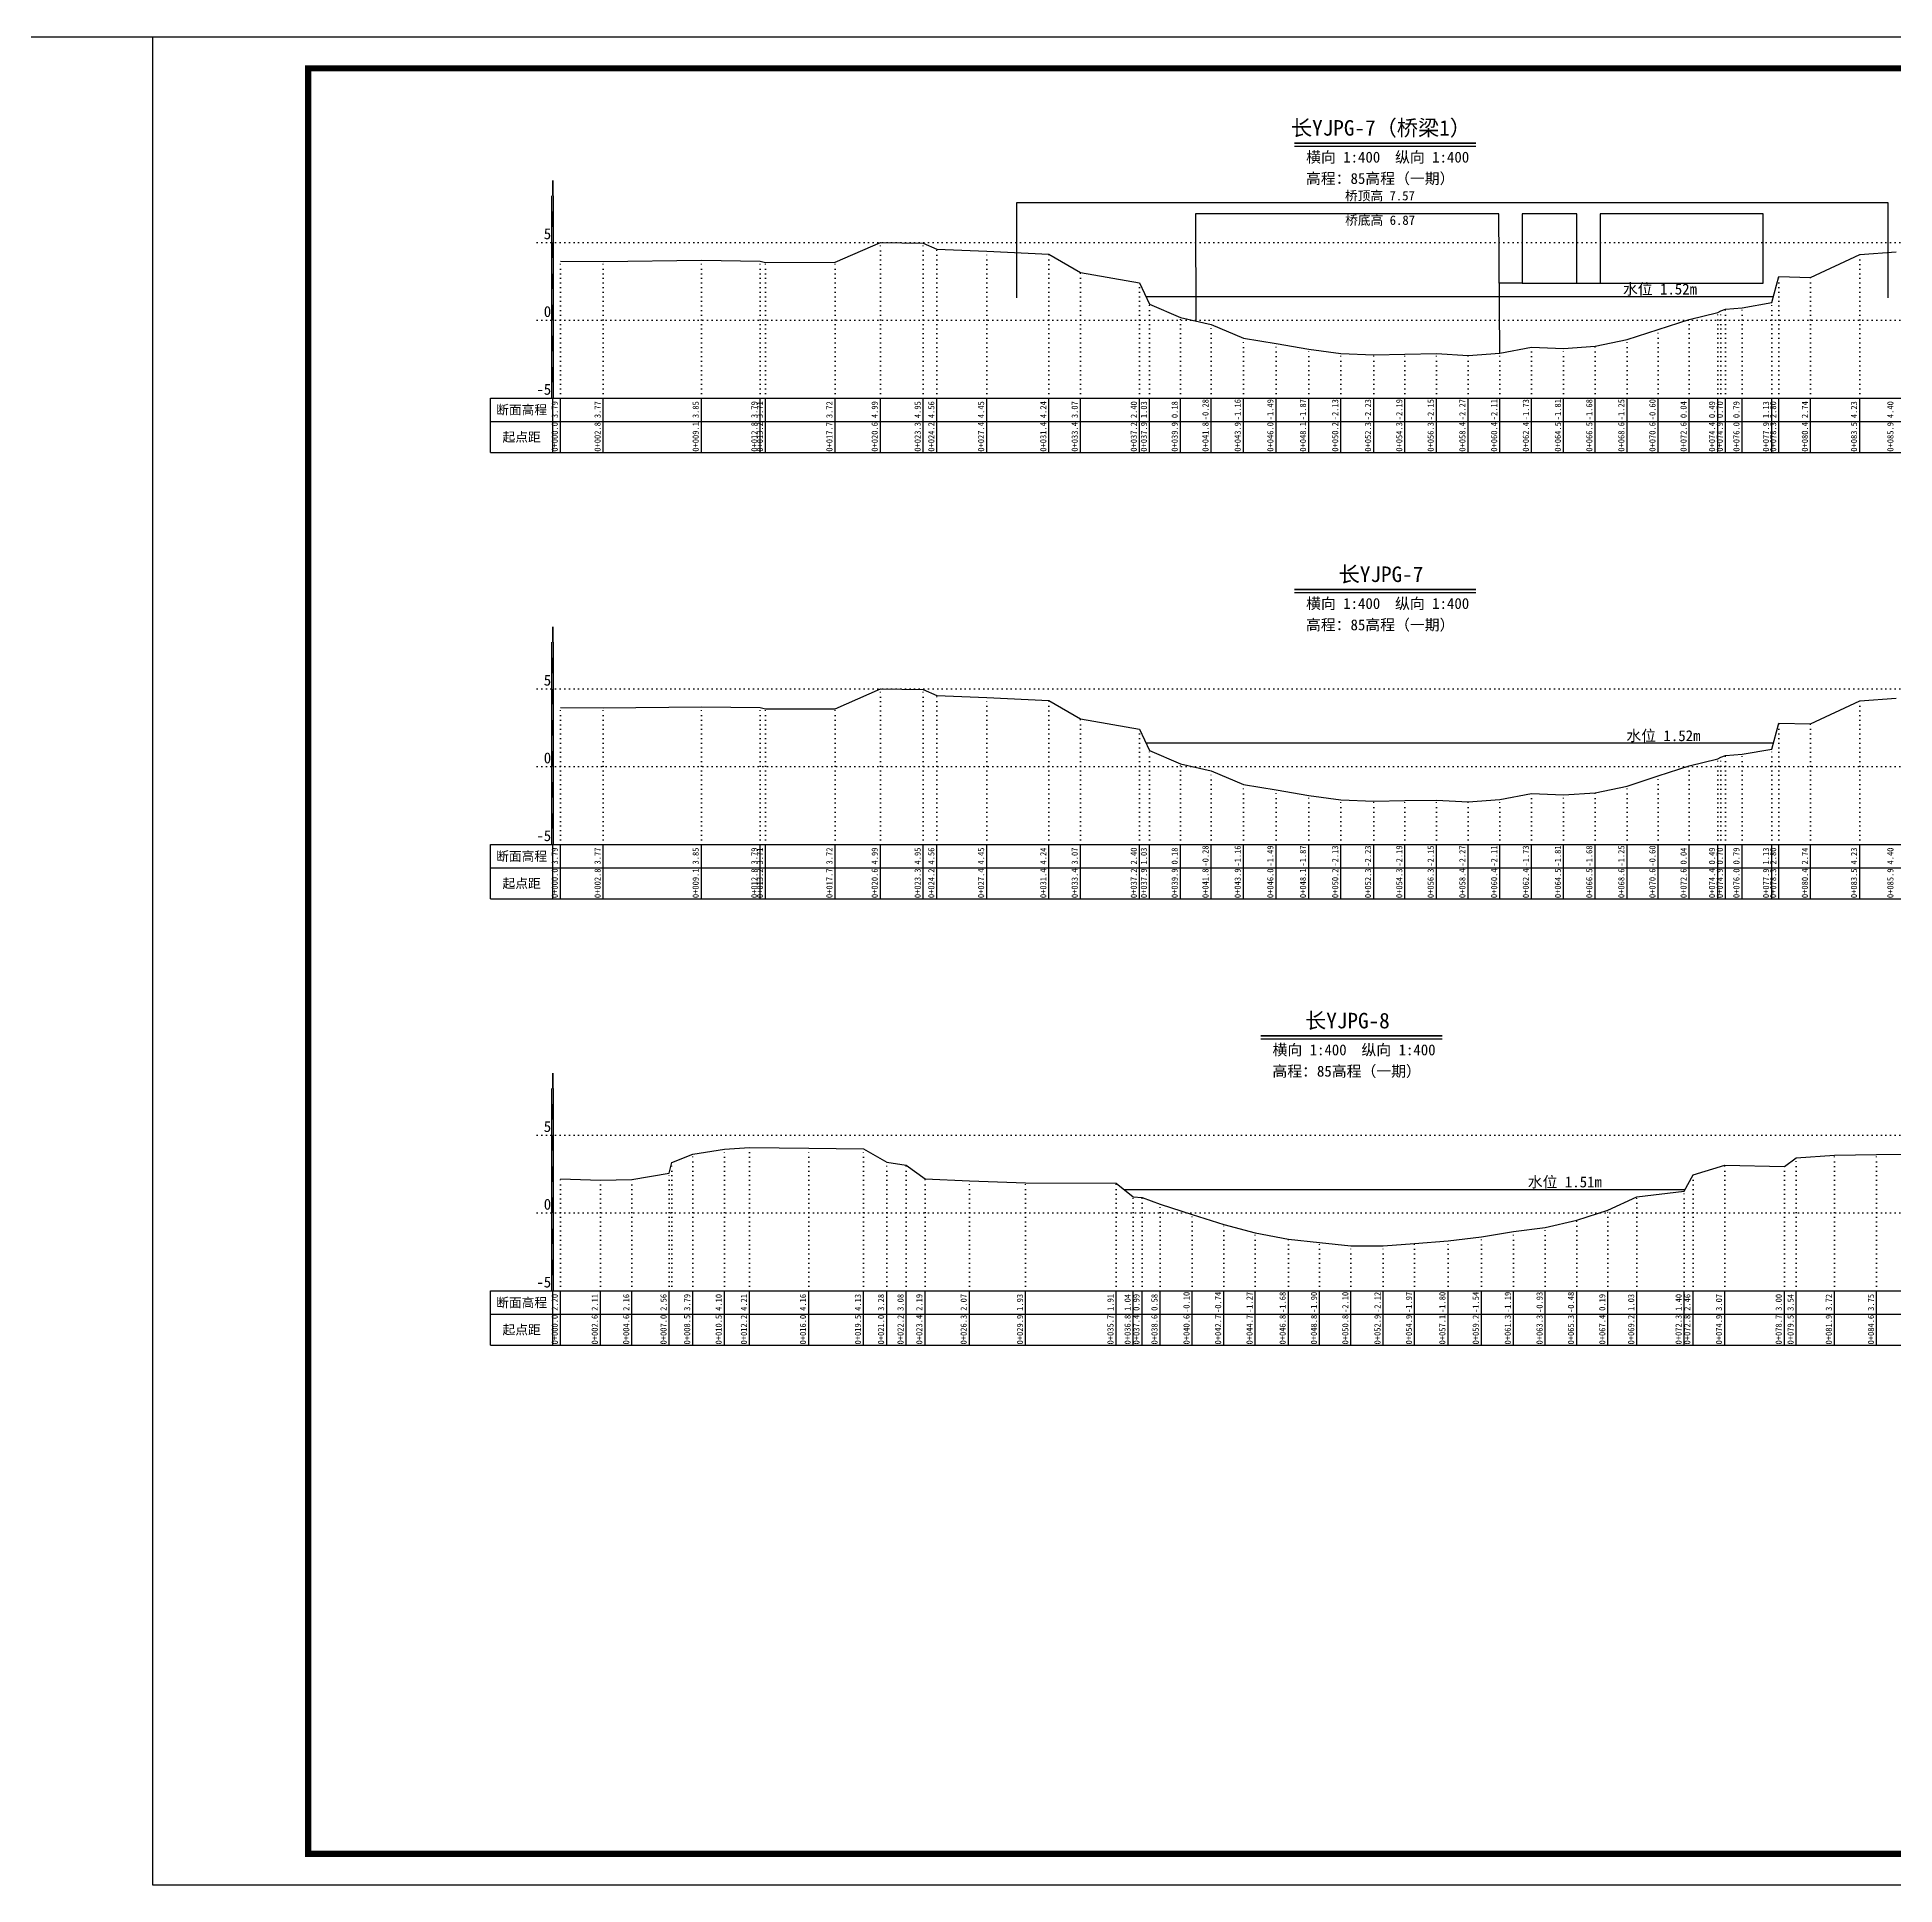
# Model space of a CAD drawing. Header units: millimetres. Extents: x 519117 to 522827, y 3371934 to 3372231.
# Drawn here: x 520038 to 520336.6, y 3371934.1 to 3372231.1 of the extents above; entities that cross this region are included whole.
import ezdxf
from ezdxf.enums import TextEntityAlignment as Align

# ---------------------------------------------------------------- set-up
doc = ezdxf.new("R2010")
doc.units = ezdxf.units.MM
doc.header["$LTSCALE"] = 0.4
doc.header["$MEASUREMENT"] = 0
doc.linetypes.add('X4', pattern=[1.6, 0, -1.6])
for name, color, linetype in [('DMX', 1, 'Continuous'), ('zdm1', 5, 'Continuous'), ('ZDMT5', 3, 'Continuous'), ('图框', 7, 'Continuous'), ('断面名称', 5, 'Continuous'), ('桥梁剖面', 7, 'Continuous'), ('比例尺', 3, 'Continuous'), ('水位', 4, 'Continuous')]:
    doc.layers.add(name, color=color, linetype=linetype)
doc.styles.add('HDM', font='仿宋_GB2312.ttf')

msp = doc.modelspace()

# ---------------------------------------------------------------- linework, layer by layer
at = {"layer": 'DMX', "linetype": 'Continuous', "flags": 128}
for points in [[(520122.11, 3372195.04), (520128.98, 3372194.99), (520144.76, 3372195.19), (520154.18, 3372195.04), (520155.08, 3372194.84), (520166.26, 3372194.87), (520173.53, 3372198.04), (520180.43, 3372197.94), (520182.63, 3372196.97), (520190.63, 3372196.69), (520200.63, 3372196.17), (520205.68, 3372193.24), (520215.18, 3372191.57), (520216.81, 3372188.14), (520221.76, 3372186.02), (520226.71, 3372184.87), (520231.88, 3372182.67), (520237.13, 3372181.84), (520242.38, 3372180.89), (520247.56, 3372180.24), (520252.83, 3372179.99), (520257.86, 3372180.09), (520262.91, 3372180.19), (520268.01, 3372179.89), (520273.11, 3372180.29), (520278.21, 3372181.24), (520283.36, 3372181.04), (520288.41, 3372181.37), (520293.56, 3372182.44), (520298.56, 3372184.07), (520303.56, 3372185.67), (520308.13, 3372186.79), (520308.63, 3372187.07), (520309.38, 3372187.32), (520312.06, 3372187.54), (520316.81, 3372188.39), (520317.96, 3372192.57), (520323.06, 3372192.42), (520330.96, 3372196.14), (520336.81, 3372196.57)], [(520122.11, 3372123.29), (520128.98, 3372123.24), (520144.76, 3372123.44), (520154.18, 3372123.29), (520155.08, 3372123.09), (520166.26, 3372123.12), (520173.53, 3372126.29), (520180.43, 3372126.19), (520182.63, 3372125.22), (520190.63, 3372124.94), (520200.63, 3372124.42), (520205.68, 3372121.49), (520215.18, 3372119.82), (520216.81, 3372116.39), (520221.76, 3372114.27), (520226.71, 3372113.12), (520231.88, 3372110.92), (520237.13, 3372110.09), (520242.38, 3372109.14), (520247.56, 3372108.49), (520252.83, 3372108.24), (520257.86, 3372108.34), (520262.91, 3372108.44), (520268.01, 3372108.14), (520273.11, 3372108.54), (520278.21, 3372109.49), (520283.36, 3372109.29), (520288.41, 3372109.62), (520293.56, 3372110.69), (520298.56, 3372112.32), (520303.56, 3372113.92), (520308.13, 3372115.04), (520308.63, 3372115.32), (520309.38, 3372115.57), (520312.06, 3372115.79), (520316.81, 3372116.64), (520317.96, 3372120.82), (520323.06, 3372120.67), (520330.96, 3372124.39), (520336.81, 3372124.82)], [(520122.11, 3372047.56), (520128.53, 3372047.33), (520133.58, 3372047.46), (520139.58, 3372048.46), (520140.01, 3372050.18), (520143.38, 3372051.53), (520148.46, 3372052.31), (520152.51, 3372052.58), (520162.01, 3372052.46), (520170.83, 3372052.38), (520174.56, 3372050.25), (520177.68, 3372049.75), (520180.71, 3372047.53), (520187.83, 3372047.23), (520196.88, 3372046.88), (520211.43, 3372046.83), (520214.18, 3372044.65), (520215.61, 3372044.53), (520218.51, 3372043.5), (520223.66, 3372041.8), (520228.73, 3372040.2), (520233.78, 3372038.88), (520239.11, 3372037.85), (520244.13, 3372037.3), (520249.18, 3372036.8), (520254.36, 3372036.78), (520259.41, 3372037.15), (520264.78, 3372037.58), (520270.16, 3372038.23), (520275.31, 3372039.1), (520280.41, 3372039.75), (520285.46, 3372040.88), (520290.48, 3372042.53), (520295.13, 3372044.63), (520302.76, 3372045.55), (520304.16, 3372048.2), (520309.26, 3372049.73), (520318.86, 3372049.55), (520320.76, 3372050.9), (520326.91, 3372051.35), (520333.68, 3372051.45), (520339.58, 3372051.54)]]:
    msp.add_lwpolyline(points, dxfattribs=at)
at = {"layer": 'zdm1', "linetype": 'Continuous'}
for p, q in [((520120.73, 3372173.06), (520120.73, 3372205.56)), ((520120.98, 3372173.06), (520120.98, 3372205.56)), ((520110.86, 3372164.31), (520110.86, 3372173.06)), ((520110.86, 3372173.06), (520122.11, 3372173.06)), ((520120.86, 3372164.31), (520120.86, 3372173.06)), ((520122.11, 3372173.06), (520388.48, 3372173.06)), ((520110.86, 3372169.31), (520388.48, 3372169.31)), ((520110.86, 3372164.31), (520388.48, 3372164.31)), ((520120.73, 3372101.31), (520120.73, 3372133.81)), ((520120.98, 3372101.31), (520120.98, 3372133.81)), ((520110.86, 3372092.56), (520110.86, 3372101.31)), ((520110.86, 3372101.31), (520122.11, 3372101.31)), ((520120.86, 3372092.56), (520120.86, 3372101.31)), ((520122.11, 3372101.31), (520388.48, 3372101.31)), ((520110.86, 3372097.56), (520388.48, 3372097.56)), ((520110.86, 3372092.56), (520388.48, 3372092.56)), ((520120.73, 3372029.56), (520120.73, 3372062.06)), ((520120.98, 3372029.56), (520120.98, 3372062.06)), ((520110.86, 3372020.81), (520110.86, 3372029.56)), ((520110.86, 3372029.56), (520122.11, 3372029.56)), ((520120.86, 3372020.81), (520120.86, 3372029.56)), ((520122.11, 3372029.56), (520377.68, 3372029.56)), ((520110.86, 3372025.81), (520377.68, 3372025.81)), ((520110.86, 3372020.81), (520377.68, 3372020.81))]:
    msp.add_line(p, q, dxfattribs=at)
at = {"layer": 'zdm1', "linetype": 'X4'}
for p, q in [((520118.36, 3372198.06), (520390.98, 3372198.06)), ((520118.36, 3372185.56), (520390.98, 3372185.56)), ((520118.36, 3372173.06), (520390.98, 3372173.06)), ((520118.36, 3372126.31), (520390.98, 3372126.31)), ((520118.36, 3372113.81), (520390.98, 3372113.81)), ((520118.36, 3372101.31), (520390.98, 3372101.31)), ((520118.36, 3372054.56), (520380.18, 3372054.56)), ((520118.36, 3372042.06), (520380.18, 3372042.06)), ((520118.36, 3372029.56), (520380.18, 3372029.56))]:
    msp.add_line(p, q, dxfattribs=at)
at = {"layer": 'zdm1', "linetype": 'Continuous', "flags": 128}
for points in [[(520120.86, 3372205.56, 0.25, 0.25, 0), (520120.86, 3372208.06, 0.25, 0.25, 0)], [(520120.86, 3372200.56, 0.25, 0.25, 0), (520120.86, 3372203.06, 0.25, 0.25, 0)], [(520120.86, 3372195.56, 0.25, 0.25, 0), (520120.86, 3372198.06, 0.25, 0.25, 0)], [(520120.86, 3372190.56, 0.25, 0.25, 0), (520120.86, 3372193.06, 0.25, 0.25, 0)], [(520120.86, 3372185.56, 0.25, 0.25, 0), (520120.86, 3372188.06, 0.25, 0.25, 0)], [(520120.86, 3372180.56, 0.25, 0.25, 0), (520120.86, 3372183.06, 0.25, 0.25, 0)], [(520120.86, 3372175.56, 0.25, 0.25, 0), (520120.86, 3372178.06, 0.25, 0.25, 0)], [(520120.86, 3372133.81, 0.25, 0.25, 0), (520120.86, 3372136.31, 0.25, 0.25, 0)], [(520120.86, 3372128.81, 0.25, 0.25, 0), (520120.86, 3372131.31, 0.25, 0.25, 0)], [(520120.86, 3372123.81, 0.25, 0.25, 0), (520120.86, 3372126.31, 0.25, 0.25, 0)], [(520120.86, 3372118.81, 0.25, 0.25, 0), (520120.86, 3372121.31, 0.25, 0.25, 0)], [(520120.86, 3372113.81, 0.25, 0.25, 0), (520120.86, 3372116.31, 0.25, 0.25, 0)], [(520120.86, 3372108.81, 0.25, 0.25, 0), (520120.86, 3372111.31, 0.25, 0.25, 0)], [(520120.86, 3372103.81, 0.25, 0.25, 0), (520120.86, 3372106.31, 0.25, 0.25, 0)], [(520120.86, 3372062.06, 0.25, 0.25, 0), (520120.86, 3372064.56, 0.25, 0.25, 0)], [(520120.86, 3372057.06, 0.25, 0.25, 0), (520120.86, 3372059.56, 0.25, 0.25, 0)], [(520120.86, 3372052.06, 0.25, 0.25, 0), (520120.86, 3372054.56, 0.25, 0.25, 0)], [(520120.86, 3372047.06, 0.25, 0.25, 0), (520120.86, 3372049.56, 0.25, 0.25, 0)], [(520120.86, 3372042.06, 0.25, 0.25, 0), (520120.86, 3372044.56, 0.25, 0.25, 0)], [(520120.86, 3372037.06, 0.25, 0.25, 0), (520120.86, 3372039.56, 0.25, 0.25, 0)], [(520120.86, 3372032.06, 0.25, 0.25, 0), (520120.86, 3372034.56, 0.25, 0.25, 0)]]:
    msp.add_lwpolyline(points, format="xyseb", dxfattribs=at)
at = {"layer": 'ZDMT5', "linetype": 'X4'}
for p, q in [((520173.53, 3372173.06), (520173.53, 3372198.04)), ((520180.43, 3372173.06), (520180.43, 3372197.94)), ((520182.63, 3372173.06), (520182.63, 3372196.97)), ((520190.63, 3372173.06), (520190.63, 3372196.69)), ((520200.63, 3372173.06), (520200.63, 3372196.17)), ((520330.96, 3372173.06), (520330.96, 3372196.14)), ((520122.11, 3372173.06), (520122.11, 3372195.04)), ((520128.98, 3372173.06), (520128.98, 3372194.99)), ((520144.76, 3372173.06), (520144.76, 3372195.19)), ((520154.18, 3372173.06), (520154.18, 3372195.04)), ((520155.08, 3372173.06), (520155.08, 3372194.84)), ((520166.26, 3372173.06), (520166.26, 3372194.87)), ((520205.68, 3372173.06), (520205.68, 3372193.24)), ((520215.18, 3372173.06), (520215.18, 3372191.57)), ((520317.96, 3372173.06), (520317.96, 3372192.57)), ((520323.06, 3372173.06), (520323.06, 3372192.42)), ((520216.81, 3372173.06), (520216.81, 3372188.14)), ((520308.63, 3372173.06), (520308.63, 3372187.07)), ((520309.38, 3372173.06), (520309.38, 3372187.32)), ((520312.06, 3372173.06), (520312.06, 3372187.54)), ((520316.81, 3372173.06), (520316.81, 3372188.39)), ((520221.76, 3372173.06), (520221.76, 3372186.02)), ((520226.71, 3372173.06), (520226.71, 3372184.87)), ((520298.56, 3372173.06), (520298.56, 3372184.07)), ((520303.56, 3372173.06), (520303.56, 3372185.67)), ((520308.13, 3372173.06), (520308.13, 3372186.79)), ((520231.88, 3372173.06), (520231.88, 3372182.67)), ((520237.13, 3372173.06), (520237.13, 3372181.84)), ((520242.38, 3372173.06), (520242.38, 3372180.89)), ((520278.21, 3372173.06), (520278.21, 3372181.24)), ((520283.36, 3372173.06), (520283.36, 3372181.04)), ((520288.41, 3372173.06), (520288.41, 3372181.37)), ((520293.56, 3372173.06), (520293.56, 3372182.44)), ((520247.56, 3372173.06), (520247.56, 3372180.24)), ((520252.83, 3372173.06), (520252.83, 3372179.99)), ((520257.86, 3372173.06), (520257.86, 3372180.09)), ((520262.91, 3372173.06), (520262.91, 3372180.19)), ((520268.01, 3372173.06), (520268.01, 3372179.89)), ((520273.11, 3372173.06), (520273.11, 3372180.29)), ((520173.53, 3372101.31), (520173.53, 3372126.29)), ((520180.43, 3372101.31), (520180.43, 3372126.19)), ((520182.63, 3372101.31), (520182.63, 3372125.22)), ((520190.63, 3372101.31), (520190.63, 3372124.94)), ((520200.63, 3372101.31), (520200.63, 3372124.42)), ((520330.96, 3372101.31), (520330.96, 3372124.39)), ((520122.11, 3372101.31), (520122.11, 3372123.29)), ((520128.98, 3372101.31), (520128.98, 3372123.24)), ((520144.76, 3372101.31), (520144.76, 3372123.44)), ((520154.18, 3372101.31), (520154.18, 3372123.29)), ((520155.08, 3372101.31), (520155.08, 3372123.09)), ((520166.26, 3372101.31), (520166.26, 3372123.12)), ((520205.68, 3372101.31), (520205.68, 3372121.49)), ((520215.18, 3372101.31), (520215.18, 3372119.82)), ((520317.96, 3372101.31), (520317.96, 3372120.82)), ((520323.06, 3372101.31), (520323.06, 3372120.67)), ((520216.81, 3372101.31), (520216.81, 3372116.39)), ((520308.63, 3372101.31), (520308.63, 3372115.32)), ((520309.38, 3372101.31), (520309.38, 3372115.57)), ((520312.06, 3372101.31), (520312.06, 3372115.79)), ((520316.81, 3372101.31), (520316.81, 3372116.64)), ((520221.76, 3372101.31), (520221.76, 3372114.27)), ((520226.71, 3372101.31), (520226.71, 3372113.12)), ((520298.56, 3372101.31), (520298.56, 3372112.32)), ((520303.56, 3372101.31), (520303.56, 3372113.92)), ((520308.13, 3372101.31), (520308.13, 3372115.04)), ((520231.88, 3372101.31), (520231.88, 3372110.92)), ((520237.13, 3372101.31), (520237.13, 3372110.09)), ((520278.21, 3372101.31), (520278.21, 3372109.49)), ((520283.36, 3372101.31), (520283.36, 3372109.29)), ((520288.41, 3372101.31), (520288.41, 3372109.62)), ((520293.56, 3372101.31), (520293.56, 3372110.69)), ((520242.38, 3372101.31), (520242.38, 3372109.14)), ((520247.56, 3372101.31), (520247.56, 3372108.49)), ((520252.83, 3372101.31), (520252.83, 3372108.24)), ((520257.86, 3372101.31), (520257.86, 3372108.34)), ((520262.91, 3372101.31), (520262.91, 3372108.44)), ((520268.01, 3372101.31), (520268.01, 3372108.14)), ((520273.11, 3372101.31), (520273.11, 3372108.54)), ((520152.51, 3372029.56), (520152.51, 3372052.58)), ((520162.01, 3372029.56), (520162.01, 3372052.46)), ((520140.01, 3372029.56), (520140.01, 3372050.18)), ((520143.38, 3372029.56), (520143.38, 3372051.53)), ((520148.46, 3372029.56), (520148.46, 3372052.31)), ((520170.83, 3372029.56), (520170.83, 3372052.38)), ((520174.56, 3372029.56), (520174.56, 3372050.25)), ((520177.68, 3372029.56), (520177.68, 3372049.75)), ((520309.26, 3372029.56), (520309.26, 3372049.73)), ((520318.86, 3372029.56), (520318.86, 3372049.55)), ((520320.76, 3372029.56), (520320.76, 3372050.9)), ((520326.91, 3372029.56), (520326.91, 3372051.35)), ((520333.68, 3372029.56), (520333.68, 3372051.45)), ((520122.11, 3372029.56), (520122.11, 3372047.56)), ((520128.53, 3372029.56), (520128.53, 3372047.33)), ((520133.58, 3372029.56), (520133.58, 3372047.46)), ((520139.58, 3372029.56), (520139.58, 3372048.46)), ((520180.71, 3372029.56), (520180.71, 3372047.53)), ((520187.83, 3372029.56), (520187.83, 3372047.23)), ((520196.88, 3372029.56), (520196.88, 3372046.88)), ((520211.43, 3372029.56), (520211.43, 3372046.83)), ((520304.16, 3372029.56), (520304.16, 3372048.2)), ((520214.18, 3372029.56), (520214.18, 3372044.65)), ((520215.61, 3372029.56), (520215.61, 3372044.53)), ((520218.51, 3372029.56), (520218.51, 3372043.5)), ((520295.13, 3372029.56), (520295.13, 3372044.63)), ((520302.76, 3372029.56), (520302.76, 3372045.55)), ((520223.66, 3372029.56), (520223.66, 3372041.8)), ((520285.46, 3372029.56), (520285.46, 3372040.88)), ((520290.48, 3372029.56), (520290.48, 3372042.53)), ((520228.73, 3372029.56), (520228.73, 3372040.2)), ((520233.78, 3372029.56), (520233.78, 3372038.88)), ((520239.11, 3372029.56), (520239.11, 3372037.85)), ((520264.78, 3372029.56), (520264.78, 3372037.58)), ((520270.16, 3372029.56), (520270.16, 3372038.23)), ((520275.31, 3372029.56), (520275.31, 3372039.1)), ((520280.41, 3372029.56), (520280.41, 3372039.75)), ((520244.13, 3372029.56), (520244.13, 3372037.3)), ((520249.18, 3372029.56), (520249.18, 3372036.8)), ((520254.36, 3372029.56), (520254.36, 3372036.78)), ((520259.41, 3372029.56), (520259.41, 3372037.15))]:
    msp.add_line(p, q, dxfattribs=at)
at = {"layer": 'ZDMT5', "linetype": 'Continuous'}
for p, q in [((520122.11, 3372164.31), (520122.11, 3372173.06)), ((520128.98, 3372164.31), (520128.98, 3372173.06)), ((520144.76, 3372164.31), (520144.76, 3372173.06)), ((520154.18, 3372164.31), (520154.18, 3372173.06)), ((520155.08, 3372164.31), (520155.08, 3372173.06)), ((520166.26, 3372164.31), (520166.26, 3372173.06)), ((520173.53, 3372164.31), (520173.53, 3372173.06)), ((520180.43, 3372164.31), (520180.43, 3372173.06)), ((520182.63, 3372164.31), (520182.63, 3372173.06)), ((520190.63, 3372164.31), (520190.63, 3372173.06)), ((520200.63, 3372164.31), (520200.63, 3372173.06)), ((520205.68, 3372164.31), (520205.68, 3372173.06)), ((520215.18, 3372164.31), (520215.18, 3372173.06)), ((520216.81, 3372164.31), (520216.81, 3372173.06)), ((520221.76, 3372164.31), (520221.76, 3372173.06)), ((520226.71, 3372164.31), (520226.71, 3372173.06)), ((520231.88, 3372164.31), (520231.88, 3372173.06)), ((520237.13, 3372164.31), (520237.13, 3372173.06)), ((520242.38, 3372164.31), (520242.38, 3372173.06)), ((520247.56, 3372164.31), (520247.56, 3372173.06)), ((520252.83, 3372164.31), (520252.83, 3372173.06)), ((520257.86, 3372164.31), (520257.86, 3372173.06)), ((520262.91, 3372164.31), (520262.91, 3372173.06)), ((520268.01, 3372164.31), (520268.01, 3372173.06)), ((520273.11, 3372164.31), (520273.11, 3372173.06)), ((520278.21, 3372164.31), (520278.21, 3372173.06)), ((520283.36, 3372164.31), (520283.36, 3372173.06)), ((520288.41, 3372164.31), (520288.41, 3372173.06)), ((520293.56, 3372164.31), (520293.56, 3372173.06)), ((520298.56, 3372164.31), (520298.56, 3372173.06)), ((520303.56, 3372164.31), (520303.56, 3372173.06)), ((520308.13, 3372164.31), (520308.13, 3372173.06)), ((520309.38, 3372164.31), (520309.38, 3372173.06)), ((520312.06, 3372164.31), (520312.06, 3372173.06)), ((520316.81, 3372164.31), (520316.81, 3372173.06)), ((520317.96, 3372164.31), (520317.96, 3372173.06)), ((520323.06, 3372164.31), (520323.06, 3372173.06)), ((520330.96, 3372164.31), (520330.96, 3372173.06)), ((520122.11, 3372092.56), (520122.11, 3372101.31)), ((520128.98, 3372092.56), (520128.98, 3372101.31)), ((520144.76, 3372092.56), (520144.76, 3372101.31)), ((520154.18, 3372092.56), (520154.18, 3372101.31)), ((520155.08, 3372092.56), (520155.08, 3372101.31)), ((520166.26, 3372092.56), (520166.26, 3372101.31)), ((520173.53, 3372092.56), (520173.53, 3372101.31)), ((520180.43, 3372092.56), (520180.43, 3372101.31)), ((520182.63, 3372092.56), (520182.63, 3372101.31)), ((520190.63, 3372092.56), (520190.63, 3372101.31)), ((520200.63, 3372092.56), (520200.63, 3372101.31)), ((520205.68, 3372092.56), (520205.68, 3372101.31)), ((520215.18, 3372092.56), (520215.18, 3372101.31)), ((520216.81, 3372092.56), (520216.81, 3372101.31)), ((520221.76, 3372092.56), (520221.76, 3372101.31)), ((520226.71, 3372092.56), (520226.71, 3372101.31)), ((520231.88, 3372092.56), (520231.88, 3372101.31)), ((520237.13, 3372092.56), (520237.13, 3372101.31)), ((520242.38, 3372092.56), (520242.38, 3372101.31)), ((520247.56, 3372092.56), (520247.56, 3372101.31)), ((520252.83, 3372092.56), (520252.83, 3372101.31)), ((520257.86, 3372092.56), (520257.86, 3372101.31)), ((520262.91, 3372092.56), (520262.91, 3372101.31)), ((520268.01, 3372092.56), (520268.01, 3372101.31)), ((520273.11, 3372092.56), (520273.11, 3372101.31)), ((520278.21, 3372092.56), (520278.21, 3372101.31)), ((520283.36, 3372092.56), (520283.36, 3372101.31)), ((520288.41, 3372092.56), (520288.41, 3372101.31)), ((520293.56, 3372092.56), (520293.56, 3372101.31)), ((520298.56, 3372092.56), (520298.56, 3372101.31)), ((520303.56, 3372092.56), (520303.56, 3372101.31)), ((520308.13, 3372092.56), (520308.13, 3372101.31)), ((520309.38, 3372092.56), (520309.38, 3372101.31)), ((520312.06, 3372092.56), (520312.06, 3372101.31)), ((520316.81, 3372092.56), (520316.81, 3372101.31)), ((520317.96, 3372092.56), (520317.96, 3372101.31)), ((520323.06, 3372092.56), (520323.06, 3372101.31)), ((520330.96, 3372092.56), (520330.96, 3372101.31)), ((520122.11, 3372020.81), (520122.11, 3372029.56)), ((520128.53, 3372020.81), (520128.53, 3372029.56)), ((520133.58, 3372020.81), (520133.58, 3372029.56)), ((520139.58, 3372020.81), (520139.58, 3372029.56)), ((520143.38, 3372020.81), (520143.38, 3372029.56)), ((520148.46, 3372020.81), (520148.46, 3372029.56)), ((520152.51, 3372020.81), (520152.51, 3372029.56)), ((520162.01, 3372020.81), (520162.01, 3372029.56)), ((520170.83, 3372020.81), (520170.83, 3372029.56)), ((520174.56, 3372020.81), (520174.56, 3372029.56)), ((520177.68, 3372020.81), (520177.68, 3372029.56)), ((520180.71, 3372020.81), (520180.71, 3372029.56)), ((520187.83, 3372020.81), (520187.83, 3372029.56)), ((520196.88, 3372020.81), (520196.88, 3372029.56)), ((520211.43, 3372020.81), (520211.43, 3372029.56)), ((520214.18, 3372020.81), (520214.18, 3372029.56)), ((520215.61, 3372020.81), (520215.61, 3372029.56)), ((520218.51, 3372020.81), (520218.51, 3372029.56)), ((520223.66, 3372020.81), (520223.66, 3372029.56)), ((520228.73, 3372020.81), (520228.73, 3372029.56)), ((520233.78, 3372020.81), (520233.78, 3372029.56)), ((520239.11, 3372020.81), (520239.11, 3372029.56)), ((520244.13, 3372020.81), (520244.13, 3372029.56)), ((520249.18, 3372020.81), (520249.18, 3372029.56)), ((520254.36, 3372020.81), (520254.36, 3372029.56)), ((520259.41, 3372020.81), (520259.41, 3372029.56)), ((520264.78, 3372020.81), (520264.78, 3372029.56)), ((520270.16, 3372020.81), (520270.16, 3372029.56)), ((520275.31, 3372020.81), (520275.31, 3372029.56)), ((520280.41, 3372020.81), (520280.41, 3372029.56)), ((520285.46, 3372020.81), (520285.46, 3372029.56)), ((520290.48, 3372020.81), (520290.48, 3372029.56)), ((520295.13, 3372020.81), (520295.13, 3372029.56)), ((520302.76, 3372020.81), (520302.76, 3372029.56)), ((520304.16, 3372020.81), (520304.16, 3372029.56)), ((520309.26, 3372020.81), (520309.26, 3372029.56)), ((520318.86, 3372020.81), (520318.86, 3372029.56)), ((520320.76, 3372020.81), (520320.76, 3372029.56)), ((520326.91, 3372020.81), (520326.91, 3372029.56)), ((520333.68, 3372020.81), (520333.68, 3372029.56))]:
    msp.add_line(p, q, dxfattribs=at)
at = {"layer": '图框', "flags": 128}
msp.add_lwpolyline([(520056.53, 3371934.06), (520476.53, 3371934.06), (520476.53, 3372231.06), (520056.53, 3372231.06)], close=True, dxfattribs=at)
at = {"layer": '图框', "const_width": 1, "flags": 128}
msp.add_lwpolyline([(520081.53, 3371939.06), (520471.53, 3371939.06), (520471.53, 3372226.06), (520081.53, 3372226.06)], close=True, dxfattribs=at)
at = {"layer": '桥梁剖面'}
for p, q in [((520276.71, 3372191.53), (520272.96, 3372191.53)), ((520285.46, 3372191.53), (520289.21, 3372191.53))]:
    msp.add_line(p, q, dxfattribs=at)
at = {"layer": '桥梁剖面', "flags": 128}
for points in [[(520195.46, 3372189.15), (520195.46, 3372189.15), (520195.46, 3372204.48), (520335.46, 3372204.48), (520335.46, 3372189.15), (520335.46, 3372189.15), (520335.46, 3372189.15)], [(520224.21, 3372202.65), (520224.23, 3372185.44), (520224.23, 3372185.44)], [(520273.11, 3372180.29), (520273.11, 3372180.29), (520272.96, 3372202.65), (520224.21, 3372202.65)]]:
    msp.add_lwpolyline(points, dxfattribs=at)
for points in [[(520276.71, 3372202.65), (520276.71, 3372191.53), (520285.46, 3372191.53), (520285.46, 3372202.65)], [(520289.21, 3372202.65), (520289.21, 3372191.53), (520315.46, 3372191.53), (520315.46, 3372202.65)]]:
    msp.add_lwpolyline(points, close=True, dxfattribs=at)
at = {"layer": '比例尺', "linetype": 'Continuous'}
msp.add_line((520056.53, 3372231.06), (520006.53, 3372231.06), dxfattribs=at)
at = {"layer": '比例尺', "color": 3, "linetype": 'Continuous', "lineweight": 40}
for p, q in [((520240.11, 3372214.05), (520269.23, 3372214.05)), ((520240.11, 3372142.3), (520269.23, 3372142.3)), ((520234.71, 3372070.55), (520263.83, 3372070.55))]:
    msp.add_line(p, q, dxfattribs=at)
at = {"layer": '比例尺', "color": 3, "linetype": 'Continuous'}
for p, q in [((520240.11, 3372213.55), (520269.23, 3372213.55)), ((520240.11, 3372141.8), (520269.23, 3372141.8)), ((520234.71, 3372070.05), (520263.83, 3372070.05))]:
    msp.add_line(p, q, dxfattribs=at)
at = {"layer": '水位', "color": 6, "linetype": 'Continuous', "flags": 128}
for points in [[(520216.23, 3372189.37), (520216.81, 3372189.37), (520221.76, 3372189.37), (520226.71, 3372189.37), (520231.88, 3372189.37), (520237.13, 3372189.37), (520242.38, 3372189.37), (520247.56, 3372189.37), (520252.83, 3372189.37), (520257.86, 3372189.37), (520262.91, 3372189.37), (520268.01, 3372189.37), (520273.11, 3372189.37), (520278.21, 3372189.37), (520283.36, 3372189.37), (520288.41, 3372189.37), (520293.56, 3372189.37), (520298.56, 3372189.37), (520303.56, 3372189.37), (520308.13, 3372189.37), (520308.63, 3372189.37), (520309.38, 3372189.37), (520312.06, 3372189.37), (520316.81, 3372189.37), (520317.08, 3372189.37)], [(520216.23, 3372117.62), (520216.81, 3372117.62), (520221.76, 3372117.62), (520226.71, 3372117.62), (520231.88, 3372117.62), (520237.13, 3372117.62), (520242.38, 3372117.62), (520247.56, 3372117.62), (520252.83, 3372117.62), (520257.86, 3372117.62), (520262.91, 3372117.62), (520268.01, 3372117.62), (520273.11, 3372117.62), (520278.21, 3372117.62), (520283.36, 3372117.62), (520288.41, 3372117.62), (520293.56, 3372117.62), (520298.56, 3372117.62), (520303.56, 3372117.62), (520308.13, 3372117.62), (520308.63, 3372117.62), (520309.38, 3372117.62), (520312.06, 3372117.62), (520316.81, 3372117.62), (520317.08, 3372117.62)], [(520212.7, 3372045.83), (520214.18, 3372045.83), (520215.61, 3372045.83), (520218.51, 3372045.83), (520223.66, 3372045.83), (520228.73, 3372045.83), (520233.78, 3372045.83), (520239.11, 3372045.83), (520244.13, 3372045.83), (520249.18, 3372045.83), (520254.36, 3372045.83), (520259.41, 3372045.83), (520264.78, 3372045.83), (520270.16, 3372045.83), (520275.31, 3372045.83), (520280.41, 3372045.83), (520285.46, 3372045.83), (520290.48, 3372045.83), (520295.13, 3372045.83), (520302.76, 3372045.83), (520302.9, 3372045.83)]]:
    msp.add_lwpolyline(points, dxfattribs=at)

# ---------------------------------------------------------------- texts
at = {"layer": 'zdm1', "linetype": 'Continuous', "style": 'HDM'}
for s, p in [('5', (520120.61, 3372198.06)), ('0', (520120.61, 3372185.56)), ('-5', (520120.61, 3372173.06)), ('5', (520120.61, 3372126.31)), ('0', (520120.61, 3372113.81)), ('-5', (520120.61, 3372101.31)), ('5', (520120.61, 3372054.56)), ('0', (520120.61, 3372042.06)), ('-5', (520120.61, 3372029.56))]:
    msp.add_text(s, height=1.75, dxfattribs=at).set_placement(p, align=Align.BOTTOM_RIGHT)
for s, p in [('断面高程', (520115.86, 3372171.19)), ('起点距', (520115.86, 3372166.81)), ('断面高程', (520115.86, 3372099.44)), ('起点距', (520115.86, 3372095.06)), ('断面高程', (520115.86, 3372027.69)), ('起点距', (520115.86, 3372023.31))]:
    msp.add_text(s, height=1.5, dxfattribs=at).set_placement(p, align=Align.MIDDLE)
at = {"layer": 'ZDMT5', "linetype": 'Continuous', "style": 'HDM'}
for s, p in [('3.79', (520121.98, 3372171.19)), ('3.77', (520128.86, 3372171.19)), ('3.85', (520144.63, 3372171.19)), ('3.79', (520154.06, 3372171.19)), ('3.71', (520154.96, 3372171.19)), ('3.72', (520166.13, 3372171.19)), ('4.99', (520173.41, 3372171.19)), ('4.95', (520180.31, 3372171.19)), ('4.56', (520182.51, 3372171.19)), ('4.45', (520190.51, 3372171.19)), ('4.24', (520200.51, 3372171.19)), ('3.07', (520205.56, 3372171.19)), ('2.40', (520215.06, 3372171.19)), ('1.03', (520216.68, 3372171.19)), ('0.18', (520221.63, 3372171.19)), ('-0.28', (520226.58, 3372171.19)), ('-1.16', (520231.76, 3372171.19)), ('-1.49', (520237.01, 3372171.19)), ('-1.87', (520242.26, 3372171.19)), ('-2.13', (520247.43, 3372171.19)), ('-2.23', (520252.71, 3372171.19)), ('-2.19', (520257.73, 3372171.19)), ('-2.15', (520262.78, 3372171.19)), ('-2.27', (520267.88, 3372171.19)), ('-2.11', (520272.98, 3372171.19)), ('-1.73', (520278.08, 3372171.19)), ('-1.81', (520283.23, 3372171.19)), ('-1.68', (520288.28, 3372171.19)), ('-1.25', (520293.43, 3372171.19)), ('-0.60', (520298.43, 3372171.19)), ('0.04', (520303.43, 3372171.19)), ('0.49', (520308.01, 3372171.19)), ('0.70', (520309.26, 3372171.19)), ('0.79', (520311.93, 3372171.19)), ('1.13', (520316.68, 3372171.19)), ('2.80', (520317.83, 3372171.19)), ('2.74', (520322.93, 3372171.19)), ('4.23', (520330.83, 3372171.19)), ('4.40', (520336.68, 3372171.19)), ('0+000.0', (520121.98, 3372166.81)), ('0+002.8', (520128.86, 3372166.81)), ('0+009.1', (520144.63, 3372166.81)), ('0+012.8', (520154.06, 3372166.81)), ('0+013.2', (520154.96, 3372166.81)), ('0+017.7', (520166.13, 3372166.81)), ('0+020.6', (520173.41, 3372166.81)), ('0+023.3', (520180.31, 3372166.81)), ('0+024.2', (520182.51, 3372166.81)), ('0+027.4', (520190.51, 3372166.81)), ('0+031.4', (520200.51, 3372166.81)), ('0+033.4', (520205.56, 3372166.81)), ('0+037.2', (520215.06, 3372166.81)), ('0+037.9', (520216.68, 3372166.81)), ('0+039.9', (520221.63, 3372166.81)), ('0+041.8', (520226.58, 3372166.81)), ('0+043.9', (520231.76, 3372166.81)), ('0+046.0', (520237.01, 3372166.81)), ('0+048.1', (520242.26, 3372166.81)), ('0+050.2', (520247.43, 3372166.81)), ('0+052.3', (520252.71, 3372166.81)), ('0+054.3', (520257.73, 3372166.81)), ('0+056.3', (520262.78, 3372166.81)), ('0+058.4', (520267.88, 3372166.81)), ('0+060.4', (520272.98, 3372166.81)), ('0+062.4', (520278.08, 3372166.81)), ('0+064.5', (520283.23, 3372166.81)), ('0+066.5', (520288.28, 3372166.81)), ('0+068.6', (520293.43, 3372166.81)), ('0+070.6', (520298.43, 3372166.81)), ('0+072.6', (520303.43, 3372166.81)), ('0+074.4', (520308.01, 3372166.81)), ('0+074.9', (520309.26, 3372166.81)), ('0+076.0', (520311.93, 3372166.81)), ('0+077.9', (520316.68, 3372166.81)), ('0+078.3', (520317.83, 3372166.81)), ('0+080.4', (520322.93, 3372166.81)), ('0+083.5', (520330.83, 3372166.81)), ('0+085.9', (520336.68, 3372166.81)), ('3.79', (520121.98, 3372099.44)), ('3.77', (520128.86, 3372099.44)), ('3.85', (520144.63, 3372099.44)), ('3.79', (520154.06, 3372099.44)), ('3.71', (520154.96, 3372099.44)), ('3.72', (520166.13, 3372099.44)), ('4.99', (520173.41, 3372099.44)), ('4.95', (520180.31, 3372099.44)), ('4.56', (520182.51, 3372099.44)), ('4.45', (520190.51, 3372099.44)), ('4.24', (520200.51, 3372099.44)), ('3.07', (520205.56, 3372099.44)), ('2.40', (520215.06, 3372099.44)), ('1.03', (520216.68, 3372099.44)), ('0.18', (520221.63, 3372099.44)), ('-0.28', (520226.58, 3372099.44)), ('-1.16', (520231.76, 3372099.44)), ('-1.49', (520237.01, 3372099.44)), ('-1.87', (520242.26, 3372099.44)), ('-2.13', (520247.43, 3372099.44)), ('-2.23', (520252.71, 3372099.44)), ('-2.19', (520257.73, 3372099.44)), ('-2.15', (520262.78, 3372099.44)), ('-2.27', (520267.88, 3372099.44)), ('-2.11', (520272.98, 3372099.44)), ('-1.73', (520278.08, 3372099.44)), ('-1.81', (520283.23, 3372099.44)), ('-1.68', (520288.28, 3372099.44)), ('-1.25', (520293.43, 3372099.44)), ('-0.60', (520298.43, 3372099.44)), ('0.04', (520303.43, 3372099.44)), ('0.49', (520308.01, 3372099.44)), ('0.70', (520309.26, 3372099.44)), ('0.79', (520311.93, 3372099.44)), ('1.13', (520316.68, 3372099.44)), ('2.80', (520317.83, 3372099.44)), ('2.74', (520322.93, 3372099.44)), ('4.23', (520330.83, 3372099.44)), ('4.40', (520336.68, 3372099.44)), ('0+000.0', (520121.98, 3372095.06)), ('0+002.8', (520128.86, 3372095.06)), ('0+009.1', (520144.63, 3372095.06)), ('0+012.8', (520154.06, 3372095.06)), ('0+013.2', (520154.96, 3372095.06)), ('0+017.7', (520166.13, 3372095.06)), ('0+020.6', (520173.41, 3372095.06)), ('0+023.3', (520180.31, 3372095.06)), ('0+024.2', (520182.51, 3372095.06)), ('0+027.4', (520190.51, 3372095.06)), ('0+031.4', (520200.51, 3372095.06)), ('0+033.4', (520205.56, 3372095.06)), ('0+037.2', (520215.06, 3372095.06)), ('0+037.9', (520216.68, 3372095.06)), ('0+039.9', (520221.63, 3372095.06)), ('0+041.8', (520226.58, 3372095.06)), ('0+043.9', (520231.76, 3372095.06)), ('0+046.0', (520237.01, 3372095.06)), ('0+048.1', (520242.26, 3372095.06)), ('0+050.2', (520247.43, 3372095.06)), ('0+052.3', (520252.71, 3372095.06)), ('0+054.3', (520257.73, 3372095.06)), ('0+056.3', (520262.78, 3372095.06)), ('0+058.4', (520267.88, 3372095.06)), ('0+060.4', (520272.98, 3372095.06)), ('0+062.4', (520278.08, 3372095.06)), ('0+064.5', (520283.23, 3372095.06)), ('0+066.5', (520288.28, 3372095.06)), ('0+068.6', (520293.43, 3372095.06)), ('0+070.6', (520298.43, 3372095.06)), ('0+072.6', (520303.43, 3372095.06)), ('0+074.4', (520308.01, 3372095.06)), ('0+074.9', (520309.26, 3372095.06)), ('0+076.0', (520311.93, 3372095.06)), ('0+077.9', (520316.68, 3372095.06)), ('0+078.3', (520317.83, 3372095.06)), ('0+080.4', (520322.93, 3372095.06)), ('0+083.5', (520330.83, 3372095.06)), ('0+085.9', (520336.68, 3372095.06)), ('2.20', (520121.98, 3372027.69)), ('2.11', (520128.41, 3372027.69)), ('2.16', (520133.46, 3372027.69)), ('2.56', (520139.46, 3372027.69)), ('3.79', (520143.26, 3372027.69)), ('4.10', (520148.33, 3372027.69)), ('4.21', (520152.38, 3372027.69)), ('4.16', (520161.88, 3372027.69)), ('4.13', (520170.71, 3372027.69)), ('3.28', (520174.43, 3372027.69)), ('3.08', (520177.56, 3372027.69)), ('2.19', (520180.58, 3372027.69)), ('2.07', (520187.71, 3372027.69)), ('1.93', (520196.76, 3372027.69)), ('1.91', (520211.31, 3372027.69)), ('1.04', (520214.06, 3372027.69)), ('0.99', (520215.48, 3372027.69)), ('0.58', (520218.38, 3372027.69)), ('-0.10', (520223.53, 3372027.69)), ('-0.74', (520228.61, 3372027.69)), ('-1.27', (520233.66, 3372027.69)), ('-1.68', (520238.98, 3372027.69)), ('-1.90', (520244.01, 3372027.69)), ('-2.10', (520249.06, 3372027.69)), ('-2.12', (520254.23, 3372027.69)), ('-1.97', (520259.28, 3372027.69)), ('-1.80', (520264.66, 3372027.69)), ('-1.54', (520270.03, 3372027.69)), ('-1.19', (520275.18, 3372027.69)), ('-0.93', (520280.28, 3372027.69)), ('-0.48', (520285.33, 3372027.69)), ('0.19', (520290.36, 3372027.69)), ('1.03', (520295.01, 3372027.69)), ('1.40', (520302.63, 3372027.69)), ('2.46', (520304.03, 3372027.69)), ('3.07', (520309.13, 3372027.69)), ('3.00', (520318.73, 3372027.69)), ('3.54', (520320.63, 3372027.69)), ('3.72', (520326.78, 3372027.69)), ('3.75', (520333.56, 3372027.69)), ('0+000.0', (520121.98, 3372023.31)), ('0+002.6', (520128.41, 3372023.31)), ('0+004.6', (520133.46, 3372023.31)), ('0+007.0', (520139.46, 3372023.31)), ('0+008.5', (520143.26, 3372023.31)), ('0+010.5', (520148.33, 3372023.31)), ('0+012.2', (520152.38, 3372023.31)), ('0+016.0', (520161.88, 3372023.31)), ('0+019.5', (520170.71, 3372023.31)), ('0+021.0', (520174.43, 3372023.31)), ('0+022.2', (520177.56, 3372023.31)), ('0+023.4', (520180.58, 3372023.31)), ('0+026.3', (520187.71, 3372023.31)), ('0+029.9', (520196.76, 3372023.31)), ('0+035.7', (520211.31, 3372023.31)), ('0+036.8', (520214.06, 3372023.31)), ('0+037.4', (520215.48, 3372023.31)), ('0+038.6', (520218.38, 3372023.31)), ('0+040.6', (520223.53, 3372023.31)), ('0+042.7', (520228.61, 3372023.31)), ('0+044.7', (520233.66, 3372023.31)), ('0+046.8', (520238.98, 3372023.31)), ('0+048.8', (520244.01, 3372023.31)), ('0+050.8', (520249.06, 3372023.31)), ('0+052.9', (520254.23, 3372023.31)), ('0+054.9', (520259.28, 3372023.31)), ('0+057.1', (520264.66, 3372023.31)), ('0+059.2', (520270.03, 3372023.31)), ('0+061.3', (520275.18, 3372023.31)), ('0+063.3', (520280.28, 3372023.31)), ('0+065.3', (520285.33, 3372023.31)), ('0+067.4', (520290.36, 3372023.31)), ('0+069.2', (520295.01, 3372023.31)), ('0+072.3', (520302.63, 3372023.31)), ('0+072.8', (520304.03, 3372023.31)), ('0+074.9', (520309.13, 3372023.31)), ('0+078.7', (520318.73, 3372023.31)), ('0+079.5', (520320.63, 3372023.31)), ('0+081.9', (520326.78, 3372023.31)), ('0+084.6', (520333.56, 3372023.31))]:
    msp.add_text(s, height=1, rotation=90, dxfattribs=at).set_placement(p, align=Align.BOTTOM_CENTER)
at = {"layer": '断面名称', "color": 5, "linetype": 'Continuous', "style": 'HDM'}
for s, p in [('长YJPG-7（桥梁1）', (520254, 3372216.53)), ('长YJPG-7', (520254, 3372144.78)), ('长YJPG-8', (520248.6, 3372073.03))]:
    msp.add_text(s, height=2.5, dxfattribs=at).set_placement(p, align=Align.MIDDLE)
at = {"layer": '桥梁剖面', "color": 11, "style": 'HDM'}
for s, p in [('桥顶高 7.57', (520253.83, 3372205.6)), ('桥底高 6.87', (520253.86, 3372201.67))]:
    msp.add_text(s, height=1.5, dxfattribs=at).set_placement(p, align=Align.MIDDLE)
at = {"layer": '比例尺', "color": 3, "linetype": 'Continuous', "style": 'HDM'}
for s, p in [('横向 1:400  纵向 1:400', (520268.18, 3372210.38)), ('高程：85高程（一期）', (520265.81, 3372206.95)), ('横向 1:400  纵向 1:400', (520268.18, 3372138.63)), ('高程：85高程（一期）', (520265.81, 3372135.2)), ('横向 1:400  纵向 1:400', (520262.78, 3372066.88)), ('高程：85高程（一期）', (520260.41, 3372063.45))]:
    msp.add_text(s, height=1.75, dxfattribs=at).set_placement(p, align=Align.BOTTOM_RIGHT)
at = {"layer": '水位', "color": 6, "style": 'HDM'}
for s, p in [('水位 1.52m ', (520299.44, 3372190.61)), ('水位 1.52m ', (520300, 3372118.82)), ('水位 1.51m ', (520284.15, 3372047.09))]:
    msp.add_text(s, height=1.75, dxfattribs=at).set_placement(p, align=Align.MIDDLE)

doc.saveas('drawing.dxf')
